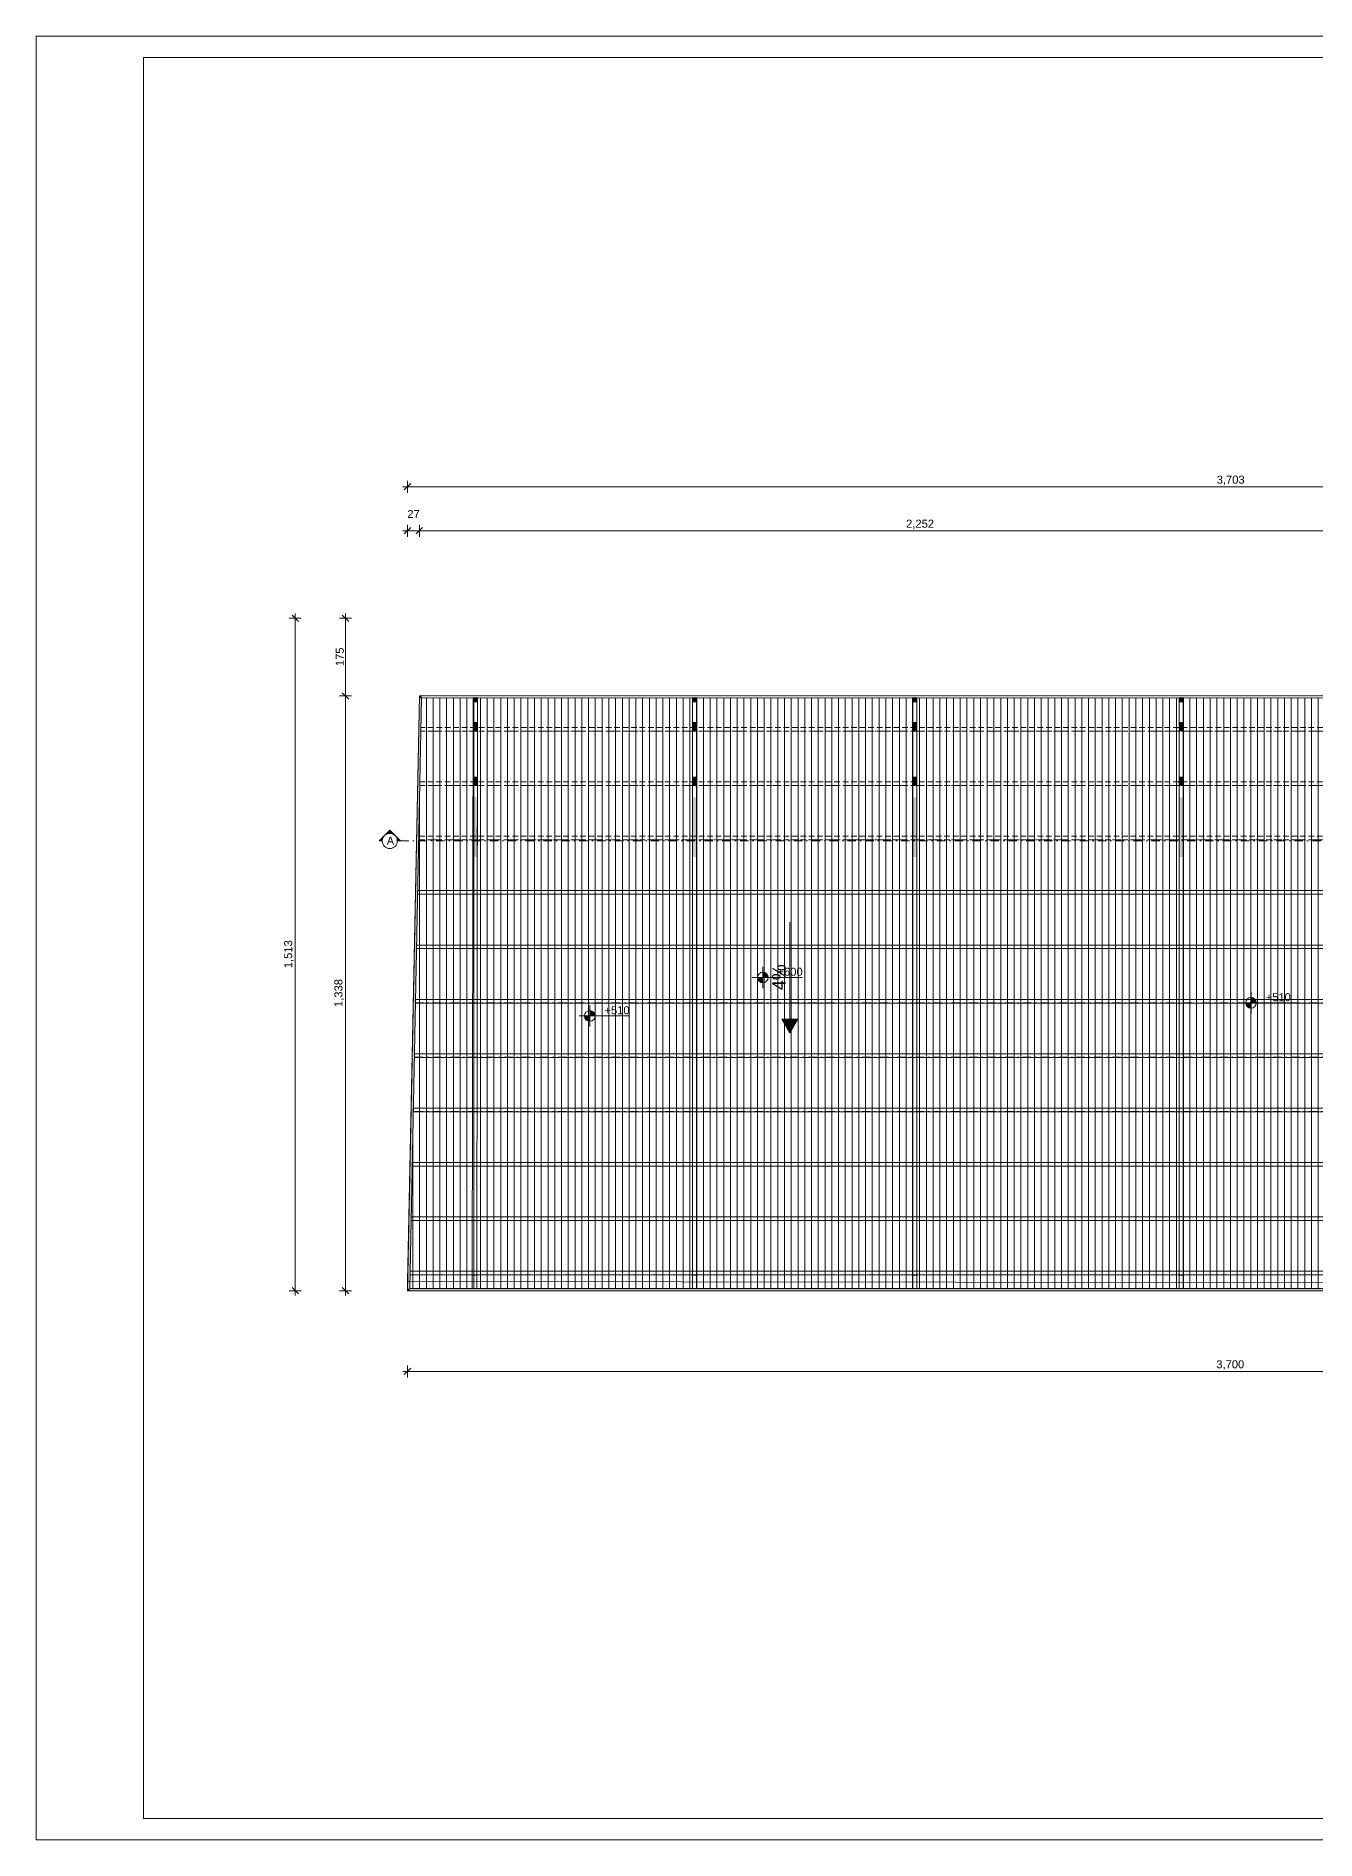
# Model space of a CAD drawing. Header units: millimetres. Extents: x 103307 to 160698, y 10268 to 50848.
# Drawn here: x 103307 to 132099, y 10268 to 50848 of the extents above; entities that cross this region are included whole.
import ezdxf

# ---------------------------------------------------------------- set-up
doc = ezdxf.new("R2010")
doc.units = ezdxf.units.MM
doc.header["$MEASUREMENT"] = 0
doc.linetypes.add('Dot & Dashed', pattern=[402.166657, 190.5, -105.833333, 0, -105.833324])
doc.linetypes.add('Hidden Line', pattern=[190.5, 127, -63.5])
for name, color, linetype, lineweight in [('02. Tabela Projekti zbatues_Pen_No__1', 7, 'Continuous', 5), ('0_Pen_No__7', 7, 'Continuous', 5), ('A - kanalet e ventilimit_Pen_No__22', 8, 'Continuous', 5), ('A - Pllaka meskatit_Pen_No__7', 7, 'Continuous', 5), ('Structural - Bearing_Pen_No__1', 7, 'Continuous', 5)]:
    doc.layers.add(name, color=color, linetype=linetype, lineweight=lineweight)
for name, color, linetype, lineweight, true_color in [('0_Pen_No__241', 7, 'Continuous', 5, 0xe8e8e8), ('0_Pen_No__68', 7, 'Continuous', 5, 0xfd4435), ('A - Dimenzionimi_Pen_No__61', 7, 'Continuous', 5, 0x6a6a6a), ('A - Dimenzionimi_Pen_No__81', 7, 'Continuous', 5, 0x6a6a6a), ('A - kanalet e ventilimit_Pen_No__82', 7, 'Continuous', 5, 0xaaaaaa), ('A - Muret_Pen_No__108', 7, 'Continuous', 5, 0xfd8379), ('A - Muret_Pen_No__68', 7, 'Continuous', 5, 0xfd4435), ('Dimensioning - General_Pen_No__176', 7, 'Continuous', 5, 0x93a0c6), ('Drawing & Figure_Pen_No__3', 7, 'Continuous', 5, 0xff6600), ('Marker - Section_Pen_No__48', 7, 'Continuous', 5, 0xa80f02), ('Marker - Section_Pen_No__8', 7, 'Continuous', 20, 0xa80f02), ('Structural - Bearing_Pen_No__162', 7, 'Continuous', 5, 0xaaaaaa)]:
    doc.layers.add(name, color=color, linetype=linetype, lineweight=lineweight, true_color=true_color)
for name, color, linetype in [('A - Dimenzionimi', 7, 'Continuous'), ('A - kanalet e ventilimit', 7, 'Continuous'), ('A - Muret', 7, 'Continuous'), ('A - Pllaka meskatit', 7, 'Continuous'), ('Dimensioning - General', 7, 'Continuous'), ('Marker - Section', 7, 'Continuous'), ('Structural - Bearing', 7, 'Continuous')]:
    doc.layers.add(name, color=color, linetype=linetype)
doc.styles.add('GENERATED_STYLE_2', font='')
doc.styles.add('GENERATED_STYLE_3', font='')
doc.styles.get('GENERATED_STYLE_2').set_extended_font_data('Century Gothic')
doc.styles.get('GENERATED_STYLE_3').set_extended_font_data('Arial')
doc.dimstyles.new('GENERATED_STYLE__1', dxfattribs={"dimtxt": 180, "dimasz": 136.8, "dimexe": 0.18, "dimexo": 100000, "dimgap": 0, "dimtad": 1, "dimtih": 1, "dimtoh": 1, "dimdec": 0, "dimlfac": 0.1, "dimzin": 0, "dimdsep": 46, "dimtxsty": 'GENERATED_STYLE_3', "dimblk": 'ARROWHEAD_6', "dimblk1": 'ARROWHEAD_6', "dimblk2": 'ARROWHEAD_6', "dimcen": 0.09, "dimclrd": 256, "dimclre": 256, "dimclrt": 256, "dimadec": 0, "dimazin": 0, "dimtfac": 1, "dimtdec": 4, "dimtmove": 0, "dimatfit": 3, "dimfxl": 0, "dimtolj": 1, "dimtzin": 0, "dimarcsym": 0})
doc.dimstyles.new('GENERATED_STYLE__2', dxfattribs={"dimtxt": 180, "dimasz": 136.8, "dimexe": 0.18, "dimexo": 100000, "dimgap": 0, "dimtad": 1, "dimdec": 0, "dimlfac": 0.1, "dimzin": 0, "dimdsep": 46, "dimtxsty": 'GENERATED_STYLE_3', "dimblk": 'ARROWHEAD_6', "dimblk1": 'ARROWHEAD_6', "dimblk2": 'ARROWHEAD_6', "dimcen": 0.09, "dimclrd": 256, "dimclre": 256, "dimclrt": 256, "dimadec": 0, "dimazin": 0, "dimtfac": 1, "dimtdec": 4, "dimtmove": 0, "dimatfit": 3, "dimfxl": 0, "dimtolj": 1, "dimtzin": 0, "dimarcsym": 0})

# ---------------------------------------------------------------- blocks, each defined once
blk = doc.blocks.new('Slab_1', base_point=(111662, 22622))
at = {"layer": 'A - Pllaka meskatit_Pen_No__7', "color": 7, "linetype": 'Continuous', "lineweight": 5, "flags": 128}
blk.add_lwpolyline([(111662, 22622), (148667, 22622), (148667, 22789), (111666, 22832)], close=True, dxfattribs=at)
blk = doc.blocks.new('Beam_5', base_point=(129121, 22972))
at = {"layer": 'Structural - Bearing_Pen_No__162', "linetype": 'Continuous', "lineweight": 5, "true_color": 0xaaaaaa}
for points in [[(129021, 35860), (129121, 35860), (129121, 35959), (129021, 35959)], [(129121, 35419), (129021, 35419), (129021, 35307), (129121, 35307)], [(129121, 35304), (129021, 35304), (129021, 35204), (129121, 35204)], [(129121, 34184), (129021, 34184), (129021, 33981), (129121, 33981)], [(129121, 33724), (129021, 33724), (129021, 32377), (129121, 32377)]]:
    blk.add_hatch(color=253, dxfattribs=at).paths.add_polyline_path(points)
at = {"layer": 'Structural - Bearing_Pen_No__1', "color": 7, "linetype": 'Continuous', "lineweight": 5}
for p, q in [((129121, 35960), (129021, 35960)), ((129021, 35960), (129021, 22672)), ((129021, 35959), (129021, 35860)), ((129121, 35959), (129021, 35959)), ((129121, 35960), (129121, 22672)), ((129121, 35959), (129121, 35860)), ((129021, 35419), (129021, 35307)), ((129121, 35419), (129121, 35307)), ((129021, 35304), (129021, 35204)), ((129121, 35304), (129121, 35204)), ((129021, 34184), (129021, 33981)), ((129121, 34184), (129121, 33981)), ((129021, 33724), (129021, 32377)), ((129121, 33724), (129121, 32377)), ((129121, 22672), (129021, 22672))]:
    blk.add_line(p, q, dxfattribs=at)
at = {"layer": 'Structural - Bearing_Pen_No__1', "color": 7, "linetype": 'Dot & Dashed', "lineweight": 5}
blk.add_line((129121, 22972), (129021, 22972), dxfattribs=at)
blk = doc.blocks.new('Beam_6', base_point=(123121, 22972))
at = {"layer": 'Structural - Bearing_Pen_No__162', "linetype": 'Continuous', "lineweight": 5, "true_color": 0xaaaaaa}
for points in [[(123021, 35860), (123121, 35860), (123121, 35957), (123021, 35957)], [(123121, 35419), (123021, 35419), (123021, 35307), (123121, 35307)], [(123121, 35304), (123021, 35304), (123021, 35204), (123121, 35204)], [(123121, 34184), (123021, 34184), (123021, 33981), (123121, 33981)], [(123121, 33724), (123021, 33724), (123021, 32377), (123121, 32377)]]:
    blk.add_hatch(color=253, dxfattribs=at).paths.add_polyline_path(points)
at = {"layer": 'Structural - Bearing_Pen_No__1', "color": 7, "linetype": 'Continuous', "lineweight": 5}
for p, q in [((123121, 35960), (123021, 35960)), ((123021, 35960), (123021, 22672)), ((123021, 35957), (123021, 35860)), ((123121, 35957), (123021, 35957)), ((123121, 35960), (123121, 22672)), ((123121, 35957), (123121, 35860)), ((123021, 35419), (123021, 35307)), ((123121, 35419), (123121, 35307)), ((123021, 35304), (123021, 35204)), ((123121, 35304), (123121, 35204)), ((123021, 34184), (123021, 33981)), ((123121, 34184), (123121, 33981)), ((123021, 33724), (123021, 32377)), ((123121, 33724), (123121, 32377)), ((123121, 22672), (123021, 22672))]:
    blk.add_line(p, q, dxfattribs=at)
at = {"layer": 'Structural - Bearing_Pen_No__1', "color": 7, "linetype": 'Dot & Dashed', "lineweight": 5}
blk.add_line((123121, 22972), (123021, 22972), dxfattribs=at)
blk = doc.blocks.new('Beam_7', base_point=(118171, 22972))
at = {"layer": 'Structural - Bearing_Pen_No__162', "linetype": 'Continuous', "lineweight": 5, "true_color": 0xaaaaaa}
for points in [[(118071, 35860), (118171, 35860), (118171, 35956), (118071, 35956)], [(118171, 35419), (118071, 35419), (118071, 35307), (118171, 35307)], [(118171, 35304), (118071, 35304), (118071, 35204), (118171, 35204)], [(118171, 34184), (118071, 34184), (118071, 33981), (118171, 33981)], [(118171, 33724), (118071, 33724), (118071, 32377), (118171, 32377)]]:
    blk.add_hatch(color=253, dxfattribs=at).paths.add_polyline_path(points)
at = {"layer": 'Structural - Bearing_Pen_No__1', "color": 7, "linetype": 'Continuous', "lineweight": 5}
for p, q in [((118171, 35960), (118071, 35960)), ((118071, 35960), (118071, 22672)), ((118071, 35956), (118071, 35860)), ((118171, 35956), (118071, 35956)), ((118171, 35960), (118171, 22672)), ((118171, 35956), (118171, 35860)), ((118071, 35419), (118071, 35307)), ((118171, 35419), (118171, 35307)), ((118071, 35304), (118071, 35204)), ((118171, 35304), (118171, 35204)), ((118071, 34184), (118071, 33981)), ((118171, 34184), (118171, 33981)), ((118071, 33724), (118071, 32377)), ((118171, 33724), (118171, 32377)), ((118171, 22672), (118071, 22672))]:
    blk.add_line(p, q, dxfattribs=at)
at = {"layer": 'Structural - Bearing_Pen_No__1', "color": 7, "linetype": 'Dot & Dashed', "lineweight": 5}
blk.add_line((118171, 22972), (118071, 22972), dxfattribs=at)
blk = doc.blocks.new('Beam_8', base_point=(113221, 22972))
at = {"layer": 'Structural - Bearing_Pen_No__162', "linetype": 'Continuous', "lineweight": 5, "true_color": 0xaaaaaa}
for points in [[(113139, 35860), (113239, 35860), (113239, 35955), (113139, 35955)], [(113239, 35419), (113139, 35419), (113138, 35307), (113238, 35307)], [(113238, 35304), (113138, 35305), (113138, 35205), (113238, 35204)], [(113237, 34184), (113137, 34185), (113137, 33981), (113237, 33981)], [(113236, 33724), (113136, 33724), (113134, 32377), (113234, 32377)]]:
    blk.add_hatch(color=253, dxfattribs=at).paths.add_polyline_path(points)
at = {"layer": 'Structural - Bearing_Pen_No__1', "color": 7, "linetype": 'Continuous', "lineweight": 5}
for p, q in [((113139, 35960), (113120, 22672)), ((113239, 35960), (113139, 35960)), ((113139, 35955), (113139, 35860)), ((113239, 35955), (113139, 35955)), ((113239, 35960), (113220, 22672)), ((113239, 35955), (113239, 35860)), ((113139, 35419), (113138, 35307)), ((113138, 35305), (113138, 35205)), ((113239, 35419), (113238, 35307)), ((113238, 35304), (113238, 35204)), ((113137, 34185), (113137, 33981)), ((113237, 34184), (113237, 33981)), ((113136, 33724), (113134, 32377)), ((113236, 33724), (113234, 32377)), ((113220, 22672), (113120, 22672))]:
    blk.add_line(p, q, dxfattribs=at)
at = {"layer": 'Structural - Bearing_Pen_No__1', "color": 7, "linetype": 'Dot & Dashed', "lineweight": 5}
blk.add_line((113221, 22972), (113121, 22972), dxfattribs=at)
blk = doc.blocks.new('Beam_9', base_point=(148617, 22982))
at = {"layer": 'Structural - Bearing_Pen_No__1', "color": 7, "linetype": 'Continuous', "lineweight": 5}
for p, q in [((148617, 23062), (111719, 23062)), ((111719, 23062), (111719, 22979)), ((148617, 22979), (111719, 22979)), ((148617, 23062), (148617, 22979))]:
    blk.add_line(p, q, dxfattribs=at)
at = {"layer": 'Structural - Bearing_Pen_No__1', "color": 7, "linetype": 'Dot & Dashed', "lineweight": 5}
blk.add_line((148617, 22982), (111719, 22982), dxfattribs=at)
blk = doc.blocks.new('Beam_10', base_point=(148619, 24206))
at = {"layer": 'Structural - Bearing_Pen_No__1', "color": 7, "linetype": 'Continuous', "lineweight": 5}
for p, q in [((148619, 24286), (111744, 24286)), ((111744, 24286), (111744, 24203)), ((148619, 24203), (111744, 24203)), ((148619, 24286), (148619, 24203))]:
    blk.add_line(p, q, dxfattribs=at)
at = {"layer": 'Structural - Bearing_Pen_No__1', "color": 7, "linetype": 'Dot & Dashed', "lineweight": 5}
blk.add_line((148619, 24206), (111744, 24206), dxfattribs=at)
blk = doc.blocks.new('Beam_11', base_point=(148621, 25429))
at = {"layer": 'Structural - Bearing_Pen_No__1', "color": 7, "linetype": 'Continuous', "lineweight": 5}
for p, q in [((148621, 25509), (111768, 25509)), ((111768, 25509), (111768, 25426)), ((148621, 25426), (111768, 25426)), ((148621, 25509), (148621, 25426))]:
    blk.add_line(p, q, dxfattribs=at)
at = {"layer": 'Structural - Bearing_Pen_No__1', "color": 7, "linetype": 'Dot & Dashed', "lineweight": 5}
blk.add_line((148621, 25429), (111768, 25429), dxfattribs=at)
blk = doc.blocks.new('Beam_12', base_point=(148622, 26652))
at = {"layer": 'Structural - Bearing_Pen_No__1', "color": 7, "linetype": 'Continuous', "lineweight": 5}
for p, q in [((148622, 26732), (111792, 26732)), ((111792, 26732), (111792, 26649)), ((148622, 26649), (111792, 26649)), ((148622, 26732), (148622, 26649))]:
    blk.add_line(p, q, dxfattribs=at)
at = {"layer": 'Structural - Bearing_Pen_No__1', "color": 7, "linetype": 'Dot & Dashed', "lineweight": 5}
blk.add_line((148622, 26652), (111792, 26652), dxfattribs=at)
blk = doc.blocks.new('Beam_13', base_point=(148624, 27875))
at = {"layer": 'Structural - Bearing_Pen_No__1', "color": 7, "linetype": 'Continuous', "lineweight": 5}
for p, q in [((148624, 27955), (111817, 27955)), ((111817, 27955), (111817, 27872)), ((148624, 27872), (111817, 27872)), ((148624, 27955), (148624, 27872))]:
    blk.add_line(p, q, dxfattribs=at)
at = {"layer": 'Structural - Bearing_Pen_No__1', "color": 7, "linetype": 'Dot & Dashed', "lineweight": 5}
blk.add_line((148624, 27875), (111817, 27875), dxfattribs=at)
blk = doc.blocks.new('Beam_14', base_point=(148626, 29099))
at = {"layer": 'Structural - Bearing_Pen_No__1', "color": 7, "linetype": 'Continuous', "lineweight": 5}
for p, q in [((148626, 29178), (111841, 29178)), ((111841, 29178), (111841, 29096)), ((148626, 29096), (111841, 29096)), ((148626, 29178), (148626, 29096))]:
    blk.add_line(p, q, dxfattribs=at)
at = {"layer": 'Structural - Bearing_Pen_No__1', "color": 7, "linetype": 'Dot & Dashed', "lineweight": 5}
blk.add_line((148626, 29099), (111841, 29099), dxfattribs=at)
blk = doc.blocks.new('Beam_15', base_point=(148628, 30322))
at = {"layer": 'Structural - Bearing_Pen_No__1', "color": 7, "linetype": 'Continuous', "lineweight": 5}
for p, q in [((148628, 30401), (111866, 30401)), ((111866, 30401), (111866, 30319)), ((148628, 30319), (111866, 30319)), ((148628, 30401), (148628, 30319))]:
    blk.add_line(p, q, dxfattribs=at)
at = {"layer": 'Structural - Bearing_Pen_No__1', "color": 7, "linetype": 'Dot & Dashed', "lineweight": 5}
blk.add_line((148628, 30322), (111866, 30322), dxfattribs=at)
blk = doc.blocks.new('Beam_16', base_point=(148629, 31545))
at = {"layer": 'Structural - Bearing_Pen_No__1', "color": 7, "linetype": 'Continuous', "lineweight": 5}
for p, q in [((148629, 31625), (111890, 31625)), ((111890, 31625), (111890, 31542)), ((148629, 31542), (111890, 31542)), ((148629, 31625), (148629, 31542))]:
    blk.add_line(p, q, dxfattribs=at)
at = {"layer": 'Structural - Bearing_Pen_No__1', "color": 7, "linetype": 'Dot & Dashed', "lineweight": 5}
blk.add_line((148629, 31545), (111890, 31545), dxfattribs=at)
blk = doc.blocks.new('Beam_17', base_point=(148631, 32768))
at = {"layer": 'Structural - Bearing_Pen_No__1', "color": 7, "linetype": 'Hidden Line', "lineweight": 5}
for p, q in [((148631, 32848), (111914, 32848)), ((111914, 32848), (111914, 32765)), ((148631, 32765), (111914, 32765)), ((148631, 32848), (148631, 32765))]:
    blk.add_line(p, q, dxfattribs=at)
at = {"layer": 'Structural - Bearing_Pen_No__1', "color": 7, "linetype": 'Dot & Dashed', "lineweight": 5}
blk.add_line((148631, 32768), (111914, 32768), dxfattribs=at)
blk = doc.blocks.new('Beam_18', base_point=(148633, 33991))
at = {"layer": 'Structural - Bearing_Pen_No__1', "color": 7, "linetype": 'Hidden Line', "lineweight": 5}
for p, q in [((148633, 34071), (111939, 34071)), ((111939, 34071), (111939, 33988)), ((148633, 33988), (111939, 33988)), ((148633, 34071), (148633, 33988))]:
    blk.add_line(p, q, dxfattribs=at)
at = {"layer": 'Structural - Bearing_Pen_No__1', "color": 7, "linetype": 'Dot & Dashed', "lineweight": 5}
blk.add_line((148633, 33991), (111939, 33991), dxfattribs=at)
blk = doc.blocks.new('Beam_19', base_point=(148634, 35215))
at = {"layer": 'Structural - Bearing_Pen_No__1', "color": 7, "linetype": 'Hidden Line', "lineweight": 5}
for p, q in [((148634, 35294), (111963, 35294)), ((111963, 35294), (111963, 35212)), ((148634, 35212), (111963, 35212)), ((148634, 35294), (148634, 35212))]:
    blk.add_line(p, q, dxfattribs=at)
at = {"layer": 'Structural - Bearing_Pen_No__1', "color": 7, "linetype": 'Dot & Dashed', "lineweight": 5}
blk.add_line((148634, 35215), (111963, 35215), dxfattribs=at)
blk = doc.blocks.new('*D23', base_point=(1146984, 83970))
at = {"layer": 'A - Dimenzionimi_Pen_No__81', "color": 251, "linetype": 'Continuous', "lineweight": 5, "true_color": 0x6a6a6a}
for p, q in [((111734, 39791), (111590, 39647)), ((111662, 39584), (111662, 39854)), ((112001, 39791), (111857, 39647)), ((111929, 39584), (111929, 39854)), ((111554, 39719), (111662, 39719)), ((111662, 39719), (111929, 39719))]:
    blk.add_line(p, q, dxfattribs=at)
at = {"layer": 'A - Dimenzionimi_Pen_No__61', "color": 251, "lineweight": 5, "true_color": 0x6a6a6a, "insert": (111659, 40007), "char_height": 180, "attachment_point": 7, "style": 'GENERATED_STYLE_3'}
blk.add_mtext('\\A1;{\\pql;\\fArial|b0|i0|c0|p34;27}', dxfattribs=at)
blk = doc.blocks.new('ARROWHEAD_6')
at = {"color": 0, "linetype": 'Continuous', "lineweight": 0}
for p, q in [((0, 0), (-1, 0)), ((-0.5, -0.5), (0.5, 0.5))]:
    blk.add_line(p, q, dxfattribs=at)
blk = doc.blocks.new('*D25', base_point=(1146984, 83970))
at = {"layer": 'A - Dimenzionimi_Pen_No__81', "color": 251, "linetype": 'Continuous', "lineweight": 5, "true_color": 0x6a6a6a}
for p, q in [((112001, 39791), (111857, 39647)), ((111929, 39584), (111929, 39854)), ((134516, 39791), (134372, 39647)), ((134444, 39584), (134444, 39854)), ((111929, 39719), (134444, 39719))]:
    blk.add_line(p, q, dxfattribs=at)
at = {"layer": 'A - Dimenzionimi_Pen_No__61', "color": 251, "lineweight": 5, "true_color": 0x6a6a6a, "insert": (122879, 39755), "char_height": 180, "attachment_point": 7, "style": 'GENERATED_STYLE_3'}
blk.add_mtext('\\A1;{\\pql;\\fArial|b0|i0|c0|p34;2,252}', dxfattribs=at)
blk = doc.blocks.new('*D27', base_point=(1146984, 83970))
at = {"layer": 'A - Dimenzionimi_Pen_No__81', "color": 251, "linetype": 'Continuous', "lineweight": 5, "true_color": 0x6a6a6a}
for p, q in [((111554, 40710), (111662, 40710)), ((111734, 40782), (111590, 40638)), ((111662, 40575), (111662, 40845)), ((111662, 40710), (148688, 40710)), ((148616, 40638), (148760, 40782)), ((148688, 40575), (148688, 40845)), ((148688, 40710), (148796, 40710))]:
    blk.add_line(p, q, dxfattribs=at)
at = {"layer": 'A - Dimenzionimi_Pen_No__61', "color": 251, "lineweight": 5, "true_color": 0x6a6a6a, "insert": (129867, 40746), "char_height": 180, "attachment_point": 7, "style": 'GENERATED_STYLE_3'}
blk.add_mtext('\\A1;{\\pql;\\fArial|b0|i0|c0|p34;3,703}', dxfattribs=at)
blk = doc.blocks.new('*D28', base_point=(1146984, 83970))
at = {"layer": 'A - Dimenzionimi_Pen_No__81', "color": 251, "linetype": 'Continuous', "lineweight": 5, "true_color": 0x6a6a6a}
for p, q in [((110403, 36005), (110133, 36005)), ((110196, 36077), (110340, 35933)), ((110268, 22622), (110268, 36005)), ((110403, 22622), (110133, 22622)), ((110196, 22694), (110340, 22550)), ((110268, 22514), (110268, 22622))]:
    blk.add_line(p, q, dxfattribs=at)
at = {"layer": 'A - Dimenzionimi_Pen_No__61', "color": 251, "lineweight": 5, "true_color": 0x6a6a6a, "insert": (110232, 29006), "char_height": 180, "attachment_point": 7, "rotation": 90, "style": 'GENERATED_STYLE_3'}
blk.add_mtext('\\A1;{\\pql;\\fArial|b0|i0|c0|p34;1,338}', dxfattribs=at)
blk = doc.blocks.new('*D29', base_point=(1146984, 83970))
at = {"layer": 'A - Dimenzionimi_Pen_No__81', "color": 251, "linetype": 'Continuous', "lineweight": 5, "true_color": 0x6a6a6a}
for p, q in [((110403, 37751), (110133, 37751)), ((110340, 37679), (110196, 37823)), ((110268, 37751), (110268, 37859)), ((110268, 36005), (110268, 37751)), ((110403, 36005), (110133, 36005)), ((110196, 36077), (110340, 35933))]:
    blk.add_line(p, q, dxfattribs=at)
at = {"layer": 'A - Dimenzionimi_Pen_No__61', "color": 251, "lineweight": 5, "true_color": 0x6a6a6a, "insert": (110232, 36673), "char_height": 180, "attachment_point": 7, "rotation": 90, "style": 'GENERATED_STYLE_3'}
blk.add_mtext('\\A1;{\\pql;\\fArial|b0|i0|c0|p34;175}', dxfattribs=at)
blk = doc.blocks.new('*D30', base_point=(1146984, 83970))
at = {"layer": 'A - Dimenzionimi_Pen_No__81', "color": 251, "linetype": 'Continuous', "lineweight": 5, "true_color": 0x6a6a6a}
for p, q in [((109273, 37751), (109003, 37751)), ((109210, 37679), (109066, 37823)), ((109138, 37751), (109138, 37859)), ((109138, 22622), (109138, 37751)), ((109273, 22622), (109003, 22622)), ((109066, 22694), (109210, 22550)), ((109138, 22514), (109138, 22622))]:
    blk.add_line(p, q, dxfattribs=at)
at = {"layer": 'A - Dimenzionimi_Pen_No__61', "color": 251, "lineweight": 5, "true_color": 0x6a6a6a, "insert": (109102, 29879), "char_height": 180, "attachment_point": 7, "rotation": 90, "style": 'GENERATED_STYLE_3'}
blk.add_mtext('\\A1;{\\pql;\\fArial|b0|i0|c0|p34;1,513}', dxfattribs=at)
blk = doc.blocks.new('*D31', base_point=(1146984, 83970))
at = {"layer": 'A - Dimenzionimi_Pen_No__81', "color": 251, "linetype": 'Continuous', "lineweight": 5, "true_color": 0x6a6a6a}
for p, q in [((111554, 20809), (111662, 20809)), ((111734, 20881), (111590, 20737)), ((111662, 20674), (111662, 20944)), ((111662, 20809), (148667, 20809)), ((148595, 20737), (148739, 20881)), ((148667, 20674), (148667, 20944)), ((148667, 20809), (148775, 20809))]:
    blk.add_line(p, q, dxfattribs=at)
at = {"layer": 'A - Dimenzionimi_Pen_No__61', "color": 251, "lineweight": 5, "true_color": 0x6a6a6a, "insert": (129857, 20845), "char_height": 180, "attachment_point": 7, "style": 'GENERATED_STYLE_3'}
blk.add_mtext('\\A1;{\\pql;\\fArial|b0|i0|c0|p34;3,700}', dxfattribs=at)
blk = doc.blocks.new('Level Dimension_1', base_point=(119656, 29671))
at = {"layer": 'Dimensioning - General_Pen_No__176', "linetype": 'Continuous', "lineweight": 5, "true_color": 0x93a0c6}
for points in [[(119656, 29671), (119536, 29671), (119545, 29625), (119571, 29586), (119610, 29560), (119656, 29551)], [(119656, 29671), (119776, 29671), (119767, 29717), (119741, 29756), (119702, 29782), (119656, 29791)]]:
    blk.add_hatch(color=253, dxfattribs=at).paths.add_polyline_path(points)
at = {"layer": 'Dimensioning - General_Pen_No__176', "color": 253, "linetype": 'Continuous', "lineweight": 5, "true_color": 0x93a0c6}
for p, q in [((119416, 29671), (120541, 29671)), ((119656, 29431), (119656, 29911))]:
    blk.add_line(p, q, dxfattribs=at)
blk.add_circle((119656, 29671), 120, dxfattribs=at)
at = {"layer": 'Dimensioning - General_Pen_No__176', "color": 253, "lineweight": 5, "true_color": 0x93a0c6, "insert": (119986, 29707), "char_height": 180, "attachment_point": 7, "style": 'GENERATED_STYLE_3'}
blk.add_mtext('\\A1;{\\pql;\\fArial|b0|i0|c0|p34;+600}', dxfattribs=at)
blk = doc.blocks.new('Wall_2', base_point=(111662, 22622))
at = {"layer": 'A - kanalet e ventilimit_Pen_No__82', "linetype": 'Continuous', "lineweight": 0, "true_color": 0xe9e9e9}
for points in [[(111713, 22672), (111978, 35955), (111928, 35955), (111663, 22672)], [(111929, 36004), (111928, 35955), (111978, 35955), (111930, 36004)], [(111930, 36004), (111929, 36005), (111929, 36004)], [(111930, 36005), (111930, 36004), (111978, 35955), (111979, 36005)], [(111713, 22672), (111662, 22622), (111712, 22622)], [(111663, 22672), (111662, 22622), (111713, 22672)]]:
    blk.add_hatch(color=254, dxfattribs=at).paths.add_polyline_path(points)
at = {"layer": 'A - kanalet e ventilimit_Pen_No__22', "color": 8, "linetype": 'Continuous', "lineweight": 5, "flags": 128}
for points in [[(111929, 36005), (111662, 22622)], [(111713, 22672), (111978, 35955)], [(111929, 36005), (111979, 36005)], [(111662, 22622), (111712, 22622)]]:
    blk.add_lwpolyline(points, dxfattribs=at)
blk = doc.blocks.new('Wall_5', base_point=(134443, 36010))
at = {"layer": 'A - kanalet e ventilimit_Pen_No__82', "linetype": 'Continuous', "lineweight": 0, "true_color": 0xe9e9e9}
for points in [[(111930, 36005), (111929, 36005), (111930, 36004)], [(134443, 36010), (111979, 36005), (111978, 35955), (134443, 35960)]]:
    blk.add_hatch(color=254, dxfattribs=at).paths.add_polyline_path(points)
at = {"layer": 'A - kanalet e ventilimit_Pen_No__22', "color": 8, "linetype": 'Continuous', "lineweight": 5, "flags": 128}
for points in [[(111978, 35955), (134443, 35960)], [(134443, 36010), (111979, 36005)]]:
    blk.add_lwpolyline(points, dxfattribs=at)
blk = doc.blocks.new('Wall_6', base_point=(111662, 22622))
at = {"layer": 'A - kanalet e ventilimit_Pen_No__82', "linetype": 'Continuous', "lineweight": 0, "true_color": 0xe9e9e9}
for points in [[(111712, 22622), (148617, 22622), (148617, 22672), (111713, 22672)], [(148667, 22622), (148667, 22622), (148667, 22622)]]:
    blk.add_hatch(color=254, dxfattribs=at).paths.add_polyline_path(points)
at = {"layer": 'A - kanalet e ventilimit_Pen_No__22', "color": 8, "linetype": 'Continuous', "lineweight": 5, "flags": 128}
for points in [[(111712, 22622), (148617, 22622)], [(148617, 22672), (111713, 22672)]]:
    blk.add_lwpolyline(points, dxfattribs=at)
blk = doc.blocks.new('Polyline_1', base_point=(120263, 28418))
at = {"layer": 'A - Muret_Pen_No__108', "linetype": 'Continuous', "lineweight": 5, "true_color": 0xfd8379}
blk.add_hatch(color=11, dxfattribs=at).paths.add_polyline_path([(120263, 28418), (120443, 28730), (120083, 28730)])
at = {"layer": 'A - Muret_Pen_No__108', "color": 11, "linetype": 'Continuous', "lineweight": 5, "true_color": 0xfd8379}
for p, q in [((120083, 28730), (120443, 28730)), ((120263, 28418), (120083, 28730)), ((120263, 28418), (120443, 28730))]:
    blk.add_line(p, q, dxfattribs=at)
at = {"layer": 'A - Muret_Pen_No__68', "color": 20, "linetype": 'Continuous', "lineweight": 5, "true_color": 0xfd4435, "flags": 128}
blk.add_lwpolyline([(120263, 28730), (120263, 30918)], dxfattribs=at)
blk = doc.blocks.new('Level Dimension_3', base_point=(115763, 28804))
at = {"layer": 'Dimensioning - General_Pen_No__176', "linetype": 'Continuous', "lineweight": 5, "true_color": 0x93a0c6}
for points in [[(115763, 28804), (115883, 28804), (115874, 28850), (115848, 28889), (115809, 28915), (115763, 28924)], [(115763, 28804), (115643, 28804), (115652, 28758), (115678, 28719), (115717, 28693), (115763, 28684)]]:
    blk.add_hatch(color=253, dxfattribs=at).paths.add_polyline_path(points)
at = {"layer": 'Dimensioning - General_Pen_No__176', "color": 253, "linetype": 'Continuous', "lineweight": 5, "true_color": 0x93a0c6}
for p, q in [((115763, 28564), (115763, 29044)), ((115523, 28804), (116647, 28804))]:
    blk.add_line(p, q, dxfattribs=at)
blk.add_circle((115763, 28804), 120, dxfattribs=at)
at = {"layer": 'Dimensioning - General_Pen_No__176', "color": 253, "lineweight": 5, "true_color": 0x93a0c6, "insert": (116093, 28840), "char_height": 180, "attachment_point": 7, "style": 'GENERATED_STYLE_3'}
blk.add_mtext('\\A1;{\\pql;\\fArial|b0|i0|c0|p34;+510}', dxfattribs=at)
blk = doc.blocks.new('Level Dimension_5', base_point=(130638, 29099))
at = {"layer": 'Dimensioning - General_Pen_No__176', "linetype": 'Continuous', "lineweight": 5, "true_color": 0x93a0c6}
for points in [[(130638, 29099), (130758, 29099), (130749, 29145), (130723, 29183), (130684, 29209), (130638, 29219)], [(130638, 29099), (130518, 29099), (130528, 29053), (130554, 29014), (130593, 28988), (130638, 28979)]]:
    blk.add_hatch(color=253, dxfattribs=at).paths.add_polyline_path(points)
at = {"layer": 'Dimensioning - General_Pen_No__176', "color": 253, "linetype": 'Continuous', "lineweight": 5, "true_color": 0x93a0c6}
for p, q in [((130638, 28859), (130638, 29339)), ((130398, 29099), (131523, 29099))]:
    blk.add_line(p, q, dxfattribs=at)
blk.add_circle((130638, 29099), 120, dxfattribs=at)
at = {"layer": 'Dimensioning - General_Pen_No__176', "color": 253, "lineweight": 5, "true_color": 0x93a0c6, "insert": (130968, 29135), "char_height": 180, "attachment_point": 7, "style": 'GENERATED_STYLE_3'}
blk.add_mtext('\\A1;{\\pql;\\fArial|b0|i0|c0|p34;+510}', dxfattribs=at)
blk = doc.blocks.new('Cutting Plane_2', base_point=(111263, 32741))
at = {"layer": 'Marker - Section_Pen_No__48', "linetype": 'Continuous', "lineweight": 5, "true_color": 0xa80f02}
for points in [[(111143, 32861, -0.414214), (111383, 32861), (111263, 32981)], [(149401, 32861), (149281, 32981), (149161, 32861, -0.414214)], [(111023, 32741), (111093, 32741, -0.198912), (111143, 32861)], [(111503, 32741), (111383, 32861, -0.198912), (111433, 32741)], [(149041, 32741), (149111, 32741, -0.198912), (149161, 32861)], [(149521, 32741), (149401, 32861, -0.198912), (149451, 32741)]]:
    blk.add_hatch(color=14, dxfattribs=at).paths.add_polyline_path(points)
at = {"layer": 'Marker - Section_Pen_No__48', "color": 14, "linetype": 'Continuous', "lineweight": 5, "true_color": 0xa80f02, "flags": 128}
for points in [[(111143, 32861, -0.414214), (111383, 32861), (111263, 32981)], [(149401, 32861, 0.414214), (149161, 32861), (149281, 32981)], [(111023, 32741), (111093, 32741, -0.198912), (111143, 32861)], [(111503, 32741), (111433, 32741, 0.198912), (111383, 32861)], [(149041, 32741), (149111, 32741, -0.198912), (149161, 32861)], [(149521, 32741), (149451, 32741, 0.198912), (149401, 32861)]]:
    blk.add_lwpolyline(points, format="xyb", close=True, dxfattribs=at)
at = {"layer": 'Marker - Section_Pen_No__48', "color": 14, "linetype": 'Continuous', "lineweight": 5, "true_color": 0xa80f02}
for centre in [(111263, 32741), (149281, 32741)]:
    blk.add_circle(centre, 170, dxfattribs=at)
at = {"layer": 'Marker - Section_Pen_No__8', "color": 14, "linetype": 'Dot & Dashed', "lineweight": 20, "true_color": 0xa80f02}
blk.add_line((111503, 32741), (149041, 32741), dxfattribs=at)
at = {"layer": 'Marker - Section_Pen_No__48', "color": 14, "lineweight": 5, "true_color": 0xa80f02, "char_height": 180, "style": 'GENERATED_STYLE_2'}
for s, insert, attachment_point in [('\\A1;{\\pqr;\\pt0;\\fCentury Gothic|b0|i0|c0|p34;A}', (111359, 32661), 9), ('\\A1;{\\pql;\\pt0;\\fCentury Gothic|b0|i0|c0|p34;A}', (149185, 32661), 7)]:
    blk.add_mtext(s, dxfattribs=dict(at, insert=insert, attachment_point=attachment_point))

msp = doc.modelspace()

# ---------------------------------------------------------------- hatches: boundary and pattern name
at = {"layer": '0_Pen_No__241', "linetype": 'Continuous', "lineweight": 5, "true_color": 0xe8e8e8}
h = msp.add_hatch(dxfattribs=at)
h.set_pattern_fill('Plank_Floor', color=254, style=0, pattern_type=2)
h.set_pattern_definition([(90, (130175.54, 30186.62), (-152, 0), [])])
h.paths.add_polyline_path([(148616.7, 22672.3), (148638, 37700.9), (134493.9, 37700.9), (134493.4, 35960), (111978, 35954.7), (111713.1, 22672.3)])

# ---------------------------------------------------------------- linework, layer by layer
at = {"layer": '02. Tabela Projekti zbatues_Pen_No__1', "color": 7, "linetype": 'Continuous', "lineweight": 5}
for points in [[(103306.9, 50848.3), (160698.4, 50848.3), (160698.4, 10268.4), (103306.9, 10268.4)], [(160215.3, 10751.5), (105722.4, 10751.5), (105722.4, 50365.2), (160215.3, 50365.2)]]:
    msp.add_lwpolyline(points, close=True, dxfattribs=at)
at = {"layer": '0_Pen_No__7', "color": 7, "linetype": 'Continuous', "lineweight": 5, "flags": 128}
msp.add_lwpolyline([(148616.7, 22672.3), (148638, 37700.9), (134493.9, 37700.9), (134493.4, 35960), (111978, 35954.7), (111713.1, 22672.3)], close=True, dxfattribs=at)
at = {"layer": 'Drawing & Figure_Pen_No__3', "color": 30, "linetype": 'Continuous', "lineweight": 5, "true_color": 0xff6600, "flags": 128}
msp.add_lwpolyline([(148688, 37750.9), (134443.9, 37750.9), (134443.4, 36010), (111928.9, 36004.7), (111773.3, 28291.6), (111666.3, 22832.4), (148666.9, 22788.8)], close=True, dxfattribs=at)

# ---------------------------------------------------------------- block references
at = {"layer": 'A - kanalet e ventilimit', "color": 8, "lineweight": 5}
for name, p in [('Wall_2', (111662.1, 22622.3)), ('Wall_5', (134443.4, 36010)), ('Wall_6', (111662.1, 22622.3))]:
    msp.add_blockref(name, p, dxfattribs=at)
at = {"layer": 'A - Muret', "color": 20, "linetype": 'Continuous', "lineweight": 5, "true_color": 0xfd4435}
msp.add_blockref('Polyline_1', (120263.3, 28418.1), dxfattribs=at)
at = {"layer": 'A - Pllaka meskatit', "color": 7, "linetype": 'Continuous', "lineweight": 5}
msp.add_blockref('Slab_1', (111662.1, 22622.3), dxfattribs=at)
at = {"layer": 'Dimensioning - General', "color": 253, "lineweight": 5, "true_color": 0x93a0c6}
for name, p in [('Level Dimension_1', (119656, 29670.7)), ('Level Dimension_5', (130638.4, 29098.6)), ('Level Dimension_3', (115762.9, 28804))]:
    msp.add_blockref(name, p, dxfattribs=at)
at = {"layer": 'Marker - Section', "color": 14, "lineweight": 20, "true_color": 0xa80f02}
msp.add_blockref('Cutting Plane_2', (111263.1, 32740.7), dxfattribs=at)
at = {"layer": 'Structural - Bearing', "color": 7, "lineweight": 5}
for name, p in [('Beam_8', (113220.5, 22972.3)), ('Beam_7', (118170.5, 22972.3)), ('Beam_6', (123120.5, 22972.3)), ('Beam_5', (129120.5, 22972.3)), ('Beam_19', (148634.5, 35214.6)), ('Beam_18', (148632.7, 33991.4)), ('Beam_17', (148631, 32768.2)), ('Beam_16', (148629.3, 31545)), ('Beam_15', (148627.5, 30321.7)), ('Beam_14', (148625.8, 29098.6)), ('Beam_13', (148624.1, 27875.4)), ('Beam_12', (148622.3, 26652.2)), ('Beam_11', (148620.6, 25429)), ('Beam_10', (148618.9, 24205.8)), ('Beam_9', (148617.2, 22982.4))]:
    msp.add_blockref(name, p, dxfattribs=at)

# ---------------------------------------------------------------- texts
at = {"layer": '0_Pen_No__68', "color": 20, "linetype": 'Continuous', "lineweight": 5, "true_color": 0xfd4435, "insert": (120169.5, 29676.7), "char_height": 300, "attachment_point": 8, "rotation": 90, "style": 'GENERATED_STYLE_2'}
msp.add_mtext('\\A1;{\\pqc;\\fCentury Gothic|b0|i0|c0|p34;4%}', dxfattribs=at)

# ---------------------------------------------------------------- dimensions: what is measured, and where the dimension line sits
at = {"layer": 'A - Dimenzionimi', "color": 251, "linetype": 'Continuous', "lineweight": 5, "true_color": 0x6a6a6a}
for base, p1, p2, picture, middle in [((148688, 40709.6), (111662.1, 22622.3), (148688, 37750.9), '*D27', (130169.7, 40835.6)), ((111928.9, 39719.2), (111662.1, 22622.3), (111928.9, 36004.7), '*D23', (111796.2, 40097.2)), ((134443.9441, 39719.2026), (111928.9377, 36004.7171), (134443.9441, 37750.9009), '*D25', (123181.0931, 39845.2026)), ((148666.6, 20809.3), (111662.1, 22622.3), (148666.6, 22622.3), '*D31', (130159, 20935.3))]:
    dim = msp.add_linear_dim(base=base, p1=p1, p2=p2, dimstyle='GENERATED_STYLE__1', dxfattribs=at)
    dim.commit()
    dim.dimension.update_dxf_attribs({"geometry": picture, "text_midpoint": middle, "dimtype": 160})
for base, p1, p2, picture, middle in [((109138, 37750.9), (111662.1, 22622.3), (134443.9, 37750.9), '*D30', (109012, 30181.3)), ((110268.3, 37750.9), (111928.9, 36004.7), (134443.9, 37750.9), '*D29', (110142.3, 36878.8)), ((110268.3, 36004.7), (111662.1, 22622.3), (111928.9, 36004.7), '*D28', (110142.3, 29308.2))]:
    dim = msp.add_linear_dim(base=base, p1=p1, p2=p2, angle=90, dimstyle='GENERATED_STYLE__2', dxfattribs=at)
    dim.commit()
    dim.dimension.update_dxf_attribs({"geometry": picture, "text_midpoint": middle, "dimtype": 160, "text_rotation": 90})

doc.saveas('drawing.dxf')
